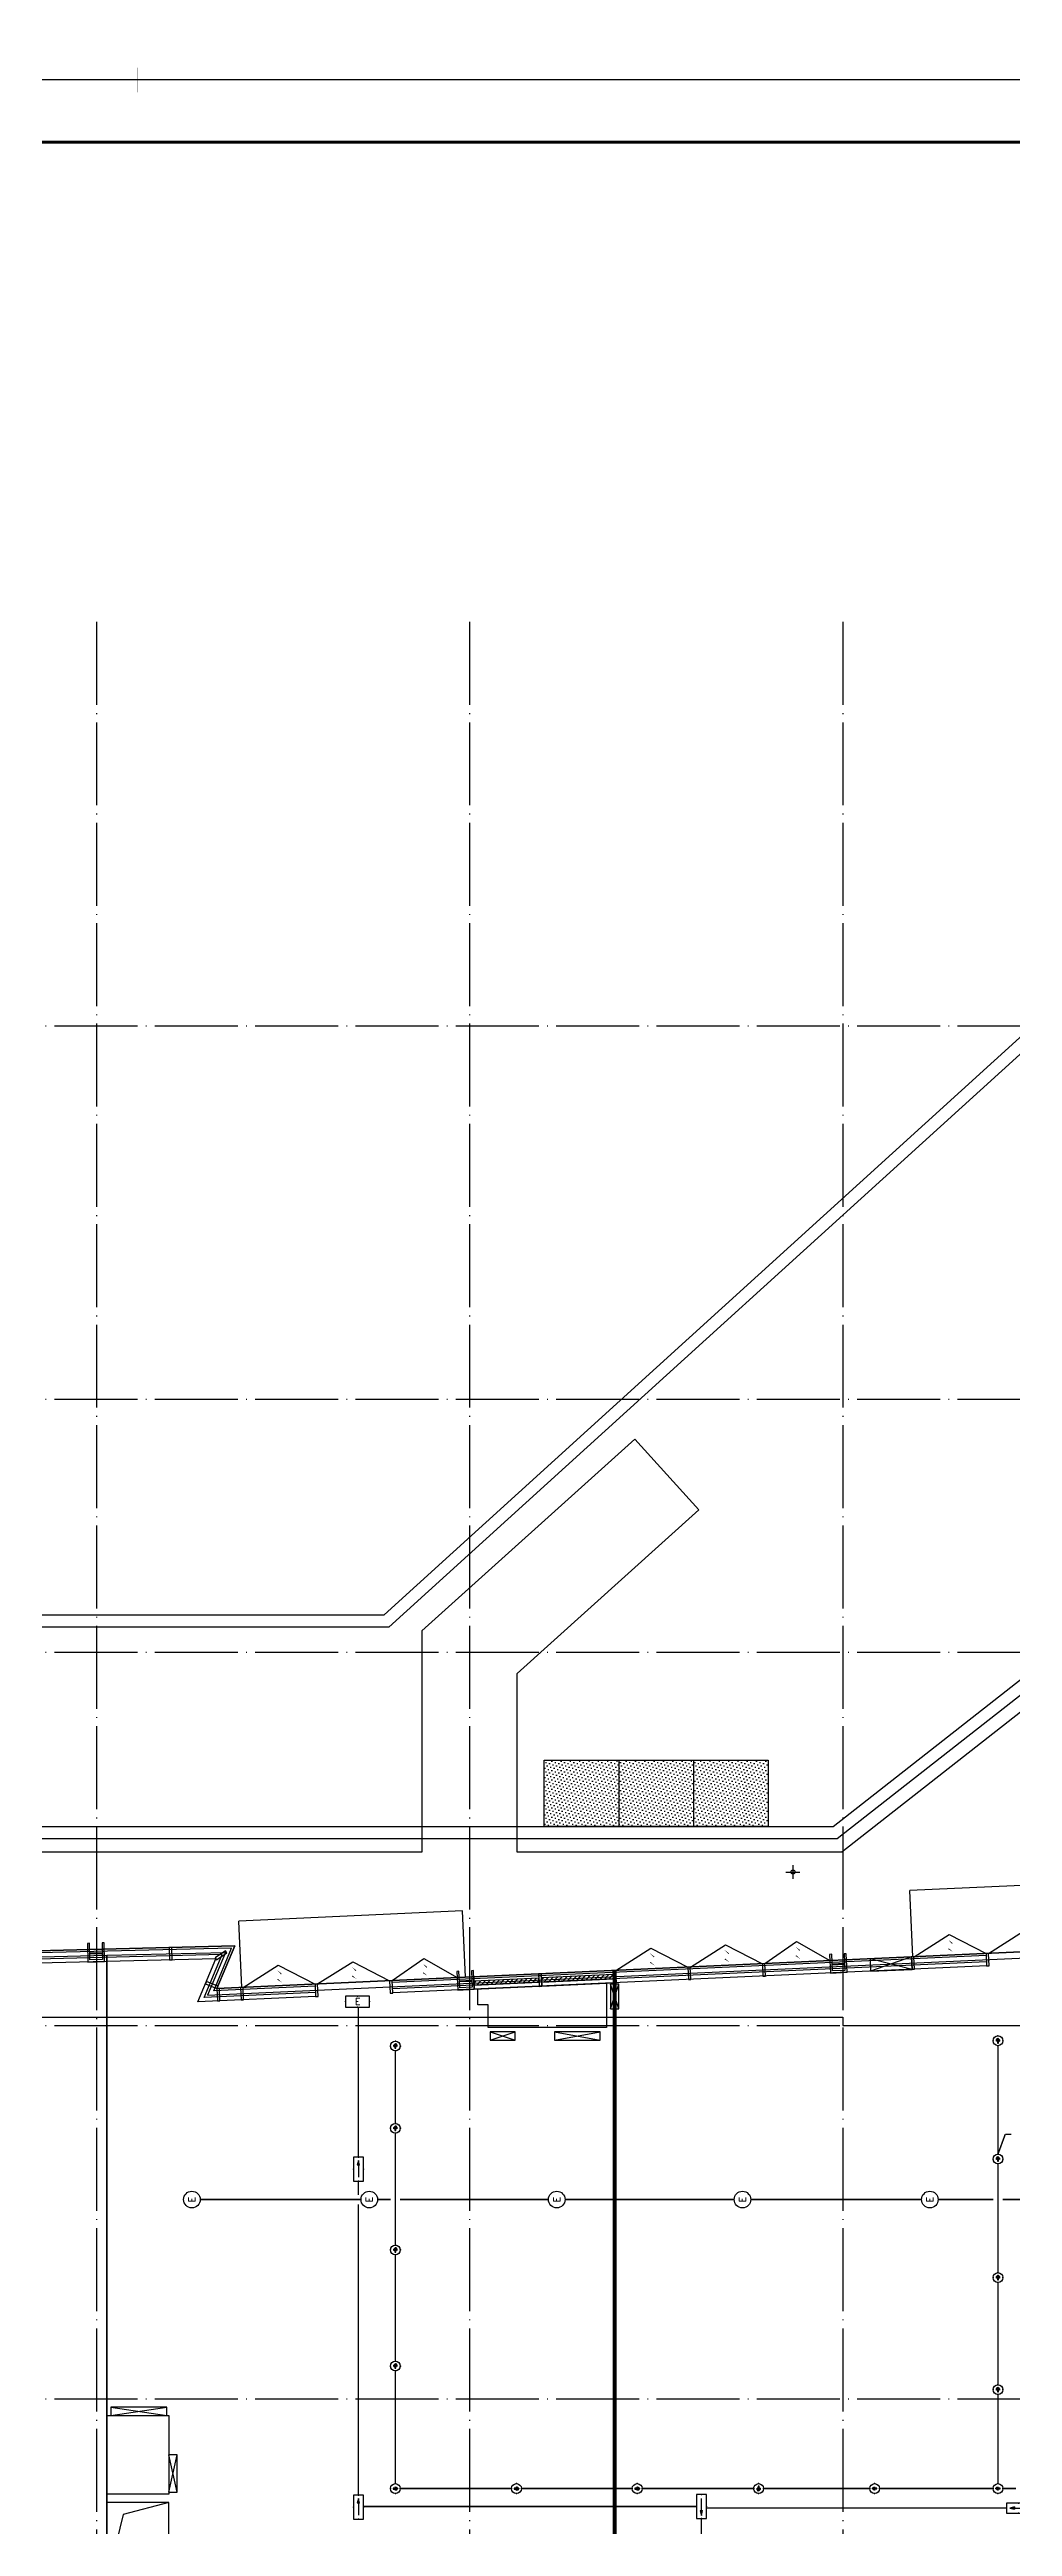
# Model space of a CAD drawing. Extents: x -288892 to 250096, y -100054 to 404668.
# Drawn here: x 58269 to 81495, y 182824 to 242533 of the extents above; entities that cross this region are included whole.
import ezdxf
from ezdxf.enums import TextEntityAlignment as Align
from ezdxf.xclip import XClip

# ---------------------------------------------------------------- set-up
doc = ezdxf.new("R2010")
doc.units = 0
doc.header["$LTSCALE"] = 1000
doc.header["$MEASUREMENT"] = 0
for name, pattern in [('104-14# 核心筒$0$DOTE', [2.42, 2, -0.2, 0.02, -0.2]), ('DASH', [0.35, 0.25, -0.1]), ('X-104 14#平面$0$DASH', [0.35, 0.25, -0.1])]:
    doc.linetypes.add(name, pattern=pattern)
doc.layers.get('0').update_dxf_attribs({"linetype": 'CONTINUOUS'})
for name, color, linetype in [('104-14# 核心筒$0$A-C_玻璃幕墙', 140, 'CONTINUOUS'), ('104-14# 核心筒$0$A_AXIS-轴线', 36, '104-14# 核心筒$0$DOTE'), ('14#楼幕墙$0$A-C_玻璃幕墙', 140, 'CONTINUOUS'), ('14#楼幕墙$0$A-C_窗', 140, 'CONTINUOUS'), ('EQUIP-照明', 3, 'CONTINUOUS'), ('WIRE-应急', 2, 'DASH'), ('X-104 14#平面$0$A-C_玻璃幕墙', 140, 'CONTINUOUS'), ('X-104 14#平面$0$A-C_窗', 140, 'CONTINUOUS'), ('X-104 14#平面$0$A-E_电梯', 171, 'CONTINUOUS'), ('X-104 14#平面$0$A-O_分水线', 127, 'CONTINUOUS'), ('X-104 14#平面$0$A-O_屋面', 201, 'CONTINUOUS'), ('X-104 14#平面$0$A-SUR_保温', 222, 'CONTINUOUS'), ('X-104 14#平面$0$A-TECH_暖通', 6, 'CONTINUOUS'), ('X-104 14#平面$0$DUCT-新风管立管', 3, 'CONTINUOUS'), ('X-104 14#平面$0$EH_玻璃', 156, 'CONTINUOUS'), ('X-104 14#平面$0$挡烟垂壁', 5, 'CONTINUOUS')]:
    doc.layers.add(name, color=color, linetype=linetype)
doc.layers.add('14#楼幕墙$0$04-不打印_辅助线', color=165, linetype='CONTINUOUS', plot=False)
doc.layers.add('X-104 14#平面$0$04-不打印_辅助线', color=165, linetype='CONTINUOUS', plot=False)
doc.layers.add('X-104 14#平面$0$000套内', color=226, linetype='CONTINUOUS', lineweight=30)
doc.layers.get('X-104 14#平面$0$A-O_分水线').off()
doc.styles.add('_TEL_DIM', font='SIMPLEX', dxfattribs={"width": 0.8, "height": 3.5, "bigfont": 'HZTXT'})

# ---------------------------------------------------------------- blocks, each defined once
blk = doc.blocks.new('图框-A1+1-4')
for points, const_width in [([(0, 0), (1051, 0), (1051, 594), (0, 594)], 0.05), ([(976, 584), (25, 584), (25, 10), (976, 10)], 0.5)]:
    blk.add_lwpolyline(points, close=True, dxfattribs=dict(const_width=const_width))
at = {"const_width": 0.05}
for points in [[(525.5, 594), (525.5, 592)], [(525.5, 0), (525.5, 2)]]:
    blk.add_lwpolyline(points, dxfattribs=at)
blk = doc.blocks.new('14#楼幕墙$0$A$C678332E3')
blk.add_lwpolyline([(0, 0), (60, 0), (60, 300), (0, 300)], close=True)
blk = doc.blocks.new('*U1890')
blk.add_lwpolyline([(300, 0), (0, 0), (0, 150), (300, 150)], close=True)
blk = doc.blocks.new('14#楼幕墙$0$A$C07E80D9E')
blk.add_lwpolyline([(-350, -50), (-50, -50), (-50, -450), (0, -450), (0, 0), (-400, 0), (-400, -450), (-350, -450)], close=True)
for points in [[(-50, -200), (-350, -200)], [(-50, -220), (-350, -220)]]:
    blk.add_lwpolyline(points)
at = {"layer": '14#楼幕墙$0$A-C_玻璃幕墙', "rotation": 180}
blk.add_blockref('*U1890', (-50, -50), dxfattribs=at)
blk = doc.blocks.new('14#楼幕墙$0$A$C140B3602')
for name, p, rotation in [('14#楼幕墙$0$A$C07E80D9E', (42182, 16489), 180.4441616166542), ('14#楼幕墙$0$A$C678332E3', (44152, 16504), 0.4441616165203613), ('14#楼幕墙$0$A$C678332E3', (45252, 16538), 303.3612558640737), ('14#楼幕墙$0$A$C678332E3', (58454, 15865), 1.606557729673097), ('14#楼幕墙$0$A$C07E80D9E', (60083, 15910), 181.6065577298201), ('14#楼幕墙$0$A$C678332E3', (62052, 15965), 1.606557729673097), ('14#楼幕墙$0$A$C678332E3', (63851, 16016), 1.606557729673097), ('14#楼幕墙$0$A$C678332E3', (45030, 15971), 246.2783501113386), ('14#楼幕墙$0$A$C678332E3', (45289, 15495), 1.606557729673097), ('14#楼幕墙$0$A$C678332E3', (45859, 15511), 1.606557729673097), ('14#楼幕墙$0$A$C678332E3', (47658, 15562), 1.606557729673097), ('14#楼幕墙$0$A$C678332E3', (49457, 15612), 1.606557729673097), ('14#楼幕墙$0$A$C07E80D9E', (51087, 15658), 181.6065577298201), ('14#楼幕墙$0$A$C678332E3', (53056, 15713), 1.606557729673097), ('14#楼幕墙$0$A$C678332E3', (54855, 15764), 1.606557729673097), ('14#楼幕墙$0$A$C678332E3', (56654, 15814), 1.606557729673097)]:
    blk.add_blockref(name, p, dxfattribs=dict(rotation=rotation))
blk = doc.blocks.new('14#楼幕墙$0$A$C22714246')
blk.add_lwpolyline([(1740, 497), (870, 0), (0, 497)])
at = {"layer": '14#楼幕墙$0$A-C_玻璃幕墙', "color": 1}
blk.add_lwpolyline([(899, 122, 0, 25, 0), (802, 217, 0, 0, 0), (900, 340, 25, 0, 0), (796, 422, 0, 0, 0)], format="xyseb", dxfattribs=at)
blk = doc.blocks.new('14#楼幕墙$0$ccc')
blk.add_lwpolyline([(1570, 497), (785, 0), (0, 497)])
at = {"layer": '14#楼幕墙$0$A-C_玻璃幕墙', "color": 1}
blk.add_lwpolyline([(814, 122, 0, 25, 0), (717, 217, 0, 0, 0), (816, 340, 25, 0, 0), (711, 422, 0, 0, 0)], format="xyseb", dxfattribs=at)
blk = doc.blocks.new('14#楼幕墙')
at = {"layer": '14#楼幕墙$0$A-C_玻璃幕墙'}
for p, q in [((92266, 197155), (62308, 195791)), ((62738, 196820), (22065, 195795)), ((62662, 196768), (55822, 196596)), ((62435, 196612), (55826, 196446)), ((62283, 196508), (55828, 196346)), ((61848, 195470), (62283, 196508)), ((62001, 195577), (62435, 196612)), ((62231, 195738), (62662, 196768)), ((62308, 195791), (62738, 196820)), ((80860, 196586), (66535, 195934)), ((64677, 195849), (62231, 195738)), ((80867, 196436), (66542, 195784)), ((80872, 196336), (66546, 195684)), ((64688, 195599), (61848, 195470)), ((64684, 195699), (62001, 195577))]:
    blk.add_line(p, q, dxfattribs=at)
blk.add_lwpolyline([(120742, 216995), (99427, 222925), (92266, 197155), (62308, 195791), (62738, 196820), (22065, 195795), (17309, 179208), (53491, 179840), (52927, 177185), (83500, 178466), (82418, 175654), (109062, 173768), (119297, 188914), (117563, 189300)], close=True, dxfattribs=at)
at = {"layer": '14#楼幕墙$0$A-C_玻璃幕墙', "ltscale": 2}
for points in [[(84411, 198399), (79017, 198154)], [(68228, 197662), (62834, 197417)], [(68301, 196064), (68228, 197662)], [(79090, 196555), (79017, 198154)], [(62906, 195818), (62834, 197417)]]:
    blk.add_lwpolyline(points, dxfattribs=at)
at = {"layer": '14#楼幕墙$0$04-不打印_辅助线', "rotation": 182.6065577298193}
for p in [(82633, 197214), (66450, 196477)]:
    blk.add_blockref('14#楼幕墙$0$A$C22714246', p, dxfattribs=at)
at = {"layer": '14#楼幕墙$0$A-C_玻璃幕墙', "rotation": 1.000000000000248}
blk.add_blockref('14#楼幕墙$0$A$C140B3602', (17309, 179208), dxfattribs=at)
at = {"layer": '14#楼幕墙$0$A-C_窗'}
for name, p, rotation in [('14#楼幕墙$0$A$C22714246', (80835, 197132), 182.6065577298175), ('14#楼幕墙$0$ccc', (68078, 196551), 182.6165561101716), ('14#楼幕墙$0$A$C22714246', (73643, 196804), 182.6065577298193), ('14#楼幕墙$0$A$C22714246', (75441, 196886), 182.6065577298175), ('14#楼幕墙$0$ccc', (77069, 196961), 182.6165560548744), ('14#楼幕墙$0$A$C22714246', (64652, 196395), 182.6065577298175)]:
    blk.add_blockref(name, p, dxfattribs=dict(at, rotation=rotation))
blk = doc.blocks.new('104-14# 核心筒')
at = {"layer": '104-14# 核心筒$0$A-C_玻璃幕墙'}
blk.add_lwpolyline([(82418, 175654), (83500, 178466), (52927, 177185), (53491, 179840), (17309, 179208), (22065, 195795), (62738, 196820), (62308, 195791), (92266, 197155), (99427, 222925), (120742, 216995), (117563, 189300), (119297, 188914), (109062, 173768), (82418, 175654)], dxfattribs=at)
at = {"layer": '104-14# 核心筒$0$A_AXIS-轴线'}
for p, q in [((59400, 228734), (59400, 169655)), ((68400, 228734), (68400, 169655)), ((77400, 228734), (77400, 169655)), ((-9370, 219000), (120260, 219000)), ((-9370, 210000), (120260, 210000)), ((-9370, 203900), (120260, 203900)), ((-9370, 194900), (120260, 194900)), ((-9370, 185900), (120260, 185900))]:
    blk.add_line(p, q, dxfattribs=at)
blk = doc.blocks.new('*U1773')
h = blk.add_hatch()
h.set_pattern_fill('ANSI31', color=256, scale=50)
h.set_pattern_definition([(45, (-56212.376, 120006.8), (-56.1266, 56.1266), [])])
h.paths.add_polyline_path([(-1740, 100), (0, 100), (0, 200), (-1740, 200)])
for points in [[(-1740, 0), (0, 0), (0, 300), (-1740, 300)], [(-1740, 100), (0, 100), (0, 200), (-1740, 200)]]:
    blk.add_lwpolyline(points, close=True)
blk = doc.blocks.new('*U1774')
h = blk.add_hatch()
h.set_pattern_fill('ANSI31', color=256, scale=50)
h.set_pattern_definition([(45, (-56042.34, 120006.8), (-56.1266, 56.1266), [])])
h.paths.add_polyline_path([(-1570, 100), (0, 100), (0, 200), (-1570, 200)])
for points in [[(-1570, 0), (0, 0), (0, 300), (-1570, 300)], [(-1570, 100), (0, 100), (0, 200), (-1570, 200)]]:
    blk.add_lwpolyline(points, close=True)
blk = doc.blocks.new('X-104 14#平面$0$ydl')
h = blk.add_hatch()
h.set_pattern_fill('ANSI31', color=8, scale=30, angle=45)
h.set_pattern_definition([(90, (0, 0), (-47.625, 1e-14), [])])
edge = h.paths.add_edge_path()
edge.add_arc((0, 0), 138, 0, 360)
for radius in [168, 138]:
    blk.add_circle((0, 0), radius)
at = {"layer": 'X-104 14#平面$0$04-不打印_辅助线'}
for p, q in [((-168, 0), (168, 0)), ((0, 168), (0, -168))]:
    blk.add_line(p, q, dxfattribs=at)
blk = doc.blocks.new('X-104 14#平面$0$ydlzh')
at = {"layer": 'X-104 14#平面$0$A-O_分水线'}
blk.add_blockref('X-104 14#平面$0$ydl', (-14670, -7179), dxfattribs=at)
blk = doc.blocks.new('*U1813')
blk.add_lwpolyline([(200, 0), (200, 1350), (0, 1350), (0, 0), (200, 0), (0, 1350), (0, 0), (200, 1350)])
blk = doc.blocks.new('*U1803')
blk.add_lwpolyline([(200, 0), (200, 900), (0, 900), (0, 0), (200, 0), (0, 900), (0, 0), (200, 900)])
blk = doc.blocks.new('*U1802')
blk.add_lwpolyline([(200, 0), (200, 600), (0, 600), (0, 0), (200, 0), (0, 600), (0, 0), (200, 600)])
blk = doc.blocks.new('*U1812')
blk.add_lwpolyline([(200, 0), (200, 1100), (0, 1100), (0, 0), (200, 0), (0, 1100), (0, 0), (200, 1100)])
blk = doc.blocks.new('*U1838')
blk.add_lwpolyline([(300, 0), (300, 1000), (0, 1000), (0, 0), (300, 0), (0, 1000), (0, 0), (300, 1000)])
blk = doc.blocks.new('X-104 14#平面$0$sdfjladfiididid')
at = {"layer": 'X-104 14#平面$0$A-TECH_暖通'}
for name, p, rotation in [('*U1838', (79073, 196254), 92.60655773115865), ('*U1802', (68900, 194750), 270), ('*U1812', (70450, 194750), 270), ('*U1813', (59750, 185700), 270)]:
    blk.add_blockref(name, p, dxfattribs=dict(at, rotation=rotation))
for name, p in [('*U1802', (71800, 195300)), ('*U1803', (61150, 183650))]:
    blk.add_blockref(name, p, dxfattribs=at)
blk = doc.blocks.new('X-104 14#平面')
at = {"layer": 'X-104 14#平面$0$EH_玻璃'}
h = blk.add_hatch(dxfattribs=at)
h.set_pattern_fill('DOTS', color=256, scale=50, angle=45)
h.set_pattern_definition([(45, (0, 0), (-28.0633, 84.1899), [0, -79.375])])
h.paths.add_polyline_path([(75600, 201300), (70200, 201300), (70200, 199700), (75600, 199700)])
for points in [[(139217, 241800), (-18433, 241800), (-18433, 330900), (139217, 330900)], [(-18433, 152700), (139217, 152700), (139217, 241800), (-18433, 241800)], [(59650, 185500), (61150, 185500), (61150, 183600), (59650, 183600)]]:
    blk.add_lwpolyline(points, close=True)
blk.add_circle((76200, 198600), 50)
at = {"layer": 'X-104 14#平面$0$000套内'}
for points in [[(59650, 177617), (53114, 177343), (53677, 179993), (17509, 179362), (21062, 191750), (22050, 191750), (22050, 186000), (23450, 186000), (23450, 184600), (29250, 184600), (29250, 186000), (33800, 186000), (33800, 192000), (41300, 192000), (41300, 196129), (59650, 196592)], [(84300, 196642), (84300, 186000), (92650, 186000), (92650, 186150), (114074, 186150), (115950, 188926), (115950, 189200), (117249, 189200), (117398, 189183), (119050, 188816), (108987, 173924), (82630, 175789), (83722, 178625), (59650, 177617), (59650, 196592), (62510, 196664), (62078, 195631)]]:
    blk.add_lwpolyline(points, close=True, dxfattribs=at)
at = {"layer": 'X-104 14#平面$0$04-不打印_辅助线'}
blk.add_lwpolyline([(89162, 208712), (77270, 199400), (23400, 199400), (23400, 195100), (77400, 195100), (77400, 194900), (95400, 194900), (95400, 203900), (95192, 203900), (96002, 206809)], close=True, dxfattribs=at)
at = {"layer": 'X-104 14#平面$0$A-C_玻璃幕墙'}
for p, q in [((72000, 201300), (72000, 199700)), ((73800, 201300), (73800, 199700))]:
    blk.add_line(p, q, dxfattribs=at)
blk.add_lwpolyline([(82418, 175654), (83500, 178466), (52927, 177185), (53491, 179840), (17309, 179208), (22065, 195795), (62738, 196820), (62308, 195791), (92266, 197155), (99427, 222925), (120742, 216995), (117563, 189300), (119297, 188914), (109062, 173768), (82418, 175654)], dxfattribs=at)
blk.add_lwpolyline([(75600, 199700), (70200, 199700), (70200, 201300), (75600, 201300)], close=True, dxfattribs=at)
at = {"layer": 'X-104 14#平面$0$A-E_电梯'}
blk.add_lwpolyline([(73926, 207328), (72387, 209037), (67250, 204412), (67250, 199700), (69550, 199700), (69550, 203388)], close=True, dxfattribs=at)
at = {"layer": 'X-104 14#平面$0$A-O_屋面', "ltscale": 5}
for p, q in [((8392, 199700), (67250, 199700)), ((67250, 199700), (67250, 199080))]:
    blk.add_line(p, q, dxfattribs=at)
blk.add_lwpolyline([(733, 201212), (-347, 201441), (367, 204800), (66341, 204800), (83503, 220380), (87317, 219319), (85627, 213243), (85338, 213324), (86948, 219110), (83582, 220046), (66456, 204500), (610, 204500), (9, 201672), (795, 201505)], close=True, dxfattribs=at)
for points in [[(69550, 199080), (69550, 199700), (77166, 199700), (89096, 209041), (95104, 207370), (95024, 207081)], [(94938, 206772), (89232, 208360), (77380, 199080), (69550, 199080)], [(67250, 199080), (23400, 199080)]]:
    blk.add_lwpolyline(points, dxfattribs=at)
at = {"layer": 'X-104 14#平面$0$A-SUR_保温'}
blk.add_lwpolyline([(71700, 195918), (71700, 194850), (68850, 194850), (68850, 195400), (68600, 195400), (68600, 195777)], dxfattribs=at)
at = {"layer": 'X-104 14#平面$0$DUCT-新风管立管'}
blk.add_lwpolyline([(61150, 183400), (59650, 183400), (59650, 181500), (61150, 181500), (61150, 183400), (60049, 183110), (59650, 181500)], dxfattribs=at)
at = {"layer": 'X-104 14#平面$0$挡烟垂壁', "linetype": 'X-104 14#平面$0$DASH', "ltscale": 2, "const_width": 100}
blk.add_lwpolyline([(71900, 178280), (71900, 196228)], dxfattribs=at)
at = {"xscale": 150, "yscale": 150, "zscale": 150}
for p in [(-18433, 241800), (-18433, 152700)]:
    blk.add_blockref('图框-A1+1-4', p, dxfattribs=at)
ref = blk.add_blockref('104-14# 核心筒', (0, 0))
XClip(ref).set_block_clipping_path([(-38664.3623821461, -25500), (139216.5485069363, 330900)])
for name, p in [('14#楼幕墙', (0, 0)), ('X-104 14#平面$0$sdfjladfiididid', (0, 0)), ('X-104 14#平面$0$ydlzh', (90870, 205779))]:
    blk.add_blockref(name, p)
at = {"layer": 'X-104 14#平面$0$A-C_窗', "rotation": 2.616556001988863}
for name, p in [('*U1774', (70083, 195845)), ('*U1773', (71881, 195927))]:
    blk.add_blockref(name, p, dxfattribs=at)
blk = doc.blocks.new('$equip$00001838')
blk.add_circle((0, 0), 0.5)
at = {"color": 7, "style": '_TEL_DIM'}
blk.add_attdef('$TEXT$', text='', height=0.4, dxfattribs=at).set_placement((0, 0), align=Align.MIDDLE_CENTER)
at = {"color": 7, "style": '_TEL_DIM', "flags": 1}
blk.add_attdef('A', text='', height=0.00002, dxfattribs=at).set_placement((0, 0), align=Align.MIDDLE_CENTER)
blk = doc.blocks.new('$equip$00002541')
blk.add_hatch(color=256).paths.add_polyline_path([(-0.24, 0.37), (-0.53, 0.3), (-0.24, 0.23)])
for p, q in [((-0.72, 0.6), (-0.72, 0)), ((0.72, 0.6), (-0.72, 0.6)), ((-0.72, 0), (0.72, 0)), ((-0.24, 0.37), (-0.53, 0.3)), ((-0.53, 0.3), (-0.24, 0.23)), ((-0.24, 0.37), (-0.24, 0.23)), ((0.72, 0), (0.72, 0.6))]:
    blk.add_line(p, q)
at = {"color": 7}
blk.add_line((-0.48, 0.3), (0.48, 0.3), dxfattribs=at)
at = {"const_width": 0.02}
blk.add_lwpolyline([(-0.72, 0.6), (-0.72, 0), (0.72, 0), (0.72, 0.6), (-0.72, 0.6), (-0.72, 0)], dxfattribs=at)
for p in [(-0.72, 0.3), (0, 0.6), (0, 0), (0.72, 0.3)]:
    blk.add_point(p)
at = {"color": 7, "style": '_TEL_DIM', "flags": 1}
blk.add_attdef('A', text='', height=0.00002, dxfattribs=at).set_placement((0, 0), align=Align.MIDDLE_CENTER)
blk = doc.blocks.new('$equip$00002534')
for p, q in [((-0.72, 0.66), (-0.72, 0)), ((0.72, 0.66), (-0.72, 0.66)), ((-0.72, 0), (0.72, 0)), ((0.72, 0), (0.72, 0.66))]:
    blk.add_line(p, q)
at = {"const_width": 0.02}
blk.add_lwpolyline([(-0.72, 0.66), (-0.72, 0), (0.72, 0), (0.72, 0.66), (-0.72, 0.66), (-0.72, 0)], dxfattribs=at)
for p in [(-0.72, 0.33), (0, 0.66), (0, 0), (0.72, 0.33)]:
    blk.add_point(p)
at = {"color": 7, "style": '_TEL_DIM'}
blk.add_attdef('$TEXT$', text='', height=0.4, dxfattribs=at).set_placement((0, 0.33), align=Align.MIDDLE_CENTER)
at = {"color": 7, "style": '_TEL_DIM', "flags": 1}
blk.add_attdef('A', text='', height=0.00002, dxfattribs=at).set_placement((0, 0), align=Align.MIDDLE_CENTER)
blk = doc.blocks.new('$equip_U$00000283(晏大钊)')
at = {"color": 3}
for p, q in [((-0.07, 0.05), (-0.27, 0.05)), ((-0.27, 0.05), (-0.27, 0.05)), ((-0.26, 0.05), (-0.27, 0.04)), ((-0.25, 0.05), (-0.27, 0.03)), ((-0.24, 0.05), (-0.27, 0.02)), ((-0.23, 0.05), (-0.27, 0.01)), ((-0.22, 0.05), (-0.27, 0)), ((-0.2, 0.05), (-0.27, -0.01)), ((-0.19, 0.05), (-0.27, -0.03)), ((-0.18, 0.05), (-0.27, -0.04)), ((-0.17, 0.05), (-0.27, -0.05)), ((-0.16, 0.05), (-0.27, -0.06)), ((-0.27, 0.05), (-0.27, 0.05)), ((-0.26, 0.05), (-0.27, 0.04)), ((-0.25, 0.05), (-0.27, 0.03)), ((-0.24, 0.05), (-0.27, 0.02)), ((-0.23, 0.05), (-0.27, 0.01)), ((-0.22, 0.05), (-0.27, 0)), ((-0.2, 0.05), (-0.27, -0.01)), ((-0.19, 0.05), (-0.27, -0.03)), ((-0.18, 0.05), (-0.27, -0.04)), ((-0.17, 0.05), (-0.27, -0.05)), ((-0.16, 0.05), (-0.27, -0.06)), ((-0.15, 0.05), (-0.26, -0.06)), ((-0.15, 0.05), (-0.26, -0.06)), ((-0.14, 0.05), (-0.25, -0.06)), ((-0.14, 0.05), (-0.25, -0.06)), ((-0.13, 0.05), (-0.24, -0.06)), ((-0.13, 0.05), (-0.24, -0.06)), ((-0.11, 0.05), (-0.23, -0.06)), ((-0.11, 0.05), (-0.23, -0.06)), ((-0.1, 0.05), (-0.22, -0.06)), ((-0.1, 0.05), (-0.22, -0.06)), ((-0.09, 0.05), (-0.21, -0.06)), ((-0.09, 0.05), (-0.21, -0.06)), ((-0.08, 0.05), (-0.2, -0.06)), ((-0.08, 0.05), (-0.2, -0.06)), ((-0.07, 0.05), (-0.18, -0.06)), ((-0.07, 0.05), (-0.18, -0.06)), ((-0.06, 0.05), (-0.17, -0.06)), ((-0.06, 0.05), (-0.17, -0.06)), ((-0.05, 0.05), (-0.16, -0.06)), ((-0.05, 0.05), (-0.16, -0.06)), ((-0.04, 0.05), (-0.15, -0.06)), ((-0.04, 0.05), (-0.15, -0.06)), ((-0.02, 0.05), (-0.14, -0.06)), ((-0.02, 0.05), (-0.14, -0.06)), ((-0.01, 0.05), (-0.13, -0.06)), ((-0.01, 0.05), (-0.13, -0.06)), ((0, 0.05), (-0.12, -0.06)), ((0, 0.05), (-0.12, -0.06)), ((0.01, 0.05), (-0.11, -0.06)), ((0.01, 0.05), (-0.11, -0.06)), ((0.02, 0.05), (-0.09, -0.06)), ((0.02, 0.05), (-0.09, -0.06)), ((0.03, 0.05), (-0.08, -0.06)), ((0.03, 0.05), (-0.08, -0.06)), ((0.04, 0.05), (-0.07, -0.06)), ((0.04, 0.05), (-0.07, -0.06)), ((0.05, 0.05), (-0.06, -0.06)), ((0.05, 0.05), (-0.06, -0.06)), ((-0.04, 0.17), (-0.05, 0.16)), ((-0.04, 0.17), (-0.05, 0.16)), ((0.07, 0.05), (-0.05, -0.06)), ((0.07, 0.05), (-0.05, -0.06)), ((-0.03, 0.17), (-0.04, 0.16)), ((-0.02, 0.17), (-0.04, 0.15)), ((-0.03, 0.17), (-0.04, 0.16)), ((-0.02, 0.17), (-0.04, 0.15)), ((0.15, 0.13), (-0.04, -0.06)), ((0.15, 0.13), (-0.04, -0.06)), ((0.21, 0.08), (-0.04, -0.18)), ((0.17, 0.03), (-0.04, -0.18)), ((-0.01, 0.17), (-0.03, 0.15)), ((0, 0.17), (-0.03, 0.14)), ((-0.01, 0.17), (-0.03, 0.15)), ((0, 0.17), (-0.03, 0.14)), ((0.16, 0.13), (-0.03, -0.06)), ((0.16, 0.13), (-0.03, -0.06)), ((0.22, 0.07), (-0.03, -0.18)), ((0.17, 0.02), (-0.03, -0.18)), ((0.01, 0.17), (-0.02, 0.14)), ((0.01, 0.17), (-0.02, 0.14)), ((0.17, 0.12), (-0.02, -0.06)), ((0.17, 0.12), (-0.02, -0.06)), ((0.22, 0.07), (-0.02, -0.18)), ((0.17, 0.01), (-0.02, -0.18)), ((0.02, 0.17), (-0.01, 0.13)), ((0.03, 0.17), (-0.01, 0.13)), ((0.02, 0.17), (-0.01, 0.13)), ((0.03, 0.17), (-0.01, 0.13)), ((0.23, 0.06), (-0.01, -0.18)), ((0.05, 0.17), (0, 0.12)), ((0.06, 0.17), (0, 0.12)), ((0.05, 0.17), (0, 0.12)), ((0.06, 0.17), (0, 0.12)), ((0.17, 0.11), (0, -0.06)), ((0.17, 0.11), (0, -0.06)), ((0.24, 0.06), (0, -0.18)), ((0.07, 0.17), (0.01, 0.11)), ((0.07, 0.17), (0.01, 0.11)), ((0.18, 0.11), (0.01, -0.06)), ((0.18, 0.11), (0.01, -0.06)), ((0.08, 0.17), (0.02, 0.1)), ((0.09, 0.17), (0.02, 0.1)), ((0.08, 0.17), (0.02, 0.1)), ((0.09, 0.17), (0.02, 0.1)), ((0.18, 0.1), (0.02, -0.06)), ((0.18, 0.1), (0.02, -0.06)), ((0.24, 0.05), (0.02, -0.18)), ((0.1, 0.17), (0.03, 0.09)), ((0.11, 0.17), (0.03, 0.09)), ((0.1, 0.17), (0.03, 0.09)), ((0.11, 0.17), (0.03, 0.09)), ((0.19, 0.1), (0.03, -0.06)), ((0.19, 0.1), (0.03, -0.06)), ((0.25, 0.05), (0.03, -0.18)), ((0.12, 0.16), (0.04, 0.08)), ((0.12, 0.16), (0.04, 0.08)), ((0.19, 0.09), (0.04, -0.06)), ((0.19, 0.09), (0.04, -0.06)), ((0.25, 0.04), (0.04, -0.18)), ((0.12, 0.16), (0.05, 0.08)), ((0.12, 0.16), (0.05, 0.08)), ((0.13, 0.15), (0.05, 0.07)), ((0.13, 0.15), (0.05, 0.07)), ((0.2, 0.09), (0.05, -0.06)), ((0.2, 0.09), (0.05, -0.06)), ((0.26, 0.03), (0.05, -0.18)), ((0.14, 0.15), (0.06, 0.07)), ((0.14, 0.15), (0.06, 0.07)), ((0.14, 0.14), (0.06, 0.06)), ((0.14, 0.14), (0.06, 0.06)), ((0.21, 0.08), (0.06, -0.06)), ((0.16, 0.04), (0.06, -0.06)), ((0.27, 0.03), (0.06, -0.18)), ((0.15, 0.14), (0.07, 0.06)), ((0.15, 0.14), (0.07, 0.06)), ((0.27, 0.02), (0.07, -0.18)), ((0.28, 0.02), (0.08, -0.18)), ((0.28, 0.01), (0.09, -0.18)), ((0.28, 0.01), (0.09, -0.18)), ((0.29, 0.01), (0.1, -0.18)), ((0.29, 0.01), (0.1, -0.18)), ((0.3, 0), (0.16, -0.13)), ((0.3, 0), (0.16, -0.13)), ((0.21, 0.08), (0.17, 0.04)), ((0.21, 0.08), (0.18, 0.04)), ((0.22, 0.07), (0.19, 0.04)), ((0.22, 0.07), (0.2, 0.04)), ((0.23, 0.06), (0.21, 0.04)), ((0.24, 0.06), (0.21, 0.03)), ((0.24, 0.05), (0.21, 0.02)), ((0.25, 0.05), (0.21, 0.01)), ((0.25, 0.04), (0.21, 0)), ((0.26, 0.03), (0.21, -0.01)), ((0.27, 0.03), (0.21, -0.02)), ((0.27, 0.02), (0.21, -0.03)), ((0.28, 0.02), (0.21, -0.05)), ((-0.03, -0.15), (-0.05, -0.18)), ((-0.03, -0.15), (-0.05, -0.18)), ((0.17, 0), (-0.01, -0.18)), ((0.17, -0.01), (0, -0.18)), ((0.17, -0.03), (0.02, -0.18)), ((0.17, -0.04), (0.03, -0.18)), ((0.17, -0.05), (0.04, -0.18)), ((0.17, -0.05), (0.05, -0.18)), ((0.18, -0.05), (0.06, -0.18)), ((0.19, -0.05), (0.07, -0.18)), ((0.2, -0.05), (0.08, -0.18)), ((0.3, 0), (0.27, -0.03)), ((0.3, 0), (0.27, -0.03))]:
    blk.add_line(p, q, dxfattribs=at)
at = {"color": 3, "linetype": 'ByBlock', "ltscale": 5}
for p, q in [((-0.27, 0.05), (-0.27, -0.06)), ((0.07, 0.05), (-0.27, 0.05)), ((0.07, 0.05), (-0.06, 0.17)), ((-0.06, 0.17), (0.11, 0.17)), ((0.07, 0.05), (0.07, 0.05)), ((0.11, 0.17), (0.3, 0)), ((-0.27, -0.06), (0.07, -0.06)), ((-0.06, -0.18), (0.07, -0.06)), ((0.11, -0.18), (-0.06, -0.18)), ((0.07, -0.06), (0.07, -0.06)), ((0.3, 0), (0.11, -0.18))]:
    blk.add_line(p, q, dxfattribs=at)
at = {"color": 3}
blk.add_circle((0, 0), 0.595, dxfattribs=at)
for p in [(-0.59, 0), (0, 0.59), (0.59, 0), (0, -0.59)]:
    blk.add_point(p)
at = {"color": 7, "style": '_TEL_DIM', "flags": 1}
for tag in ['A', 'REMARK']:
    blk.add_attdef(tag, text='', height=0.000025, dxfattribs=at).set_placement((0, 0), align=Align.MIDDLE_CENTER)
blk = doc.blocks.new('$equip_U$00000284(晏大钊)')
for p in [(-0.3, 0), (0, 0.3), (0.3, 0), (0, -0.3)]:
    blk.add_point(p)
at = {"xscale": 0.5, "yscale": 0.5, "zscale": 0.5}
blk.add_blockref('$equip_U$00000283(晏大钊)', (0, 0), dxfattribs=at)
at = {"color": 7, "style": '_TEL_DIM', "flags": 1}
for tag in ['A', 'REMARK']:
    blk.add_attdef(tag, text='', height=0.0000125, dxfattribs=at).set_placement((0, 0), align=Align.MIDDLE_CENTER)
blk = doc.blocks.new('$equip_U$00000302(HT0843)')
for p in [(-0.3, 0), (0, 0.3), (0.3, 0), (0, -0.3)]:
    blk.add_point(p)
at = {"rotation": 180}
blk.add_blockref('$equip_U$00000284(晏大钊)', (0, 0), dxfattribs=at)
at = {"color": 7, "style": '_TEL_DIM', "flags": 1}
for tag in ['A', 'REMARK']:
    blk.add_attdef(tag, text='', height=0.0000125, dxfattribs=at).set_placement((0, 0), align=Align.MIDDLE_CENTER)

msp = doc.modelspace()

# ---------------------------------------------------------------- linework, layer by layer
at = {"layer": 'WIRE-应急', "linetype": 'DASH', "const_width": 35}
for points in [[(65718, 191723), (65718, 195344)], [(66611, 194286), (66611, 192542)], [(81145, 191801), (81145, 194413)], [(66611, 192304), (66611, 189609)], [(81320, 192278), (81145, 191801)], [(81463, 192278), (81320, 192278)], [(65718, 191147), (65718, 190817)], [(81145, 188943), (81145, 191563)], [(61903, 190705), (65782, 190705)], [(65718, 190592), (65718, 183576)], [(66182, 190705), (66498, 190705)], [(66723, 190705), (70302, 190705)], [(70702, 190705), (74782, 190705)], [(75182, 190705), (79302, 190705)], [(79702, 190705), (81032, 190705)], [(81257, 190705), (83127, 190705)], [(66611, 189371), (66611, 186810)], [(81145, 186242), (81145, 188705)], [(66611, 186572), (66611, 183857)], [(81145, 183857), (81145, 186004)], [(73871, 183304), (65838, 183304)], [(66730, 183738), (69412, 183738)], [(69650, 183738), (72324, 183738)], [(72562, 183738), (75252, 183738)], [(75490, 183738), (78051, 183738)], [(78289, 183738), (81026, 183738)], [(81260, 183738), (81583, 183738)], [(73991, 183016), (73991, 182227)], [(74111, 183268), (81353, 183268)]]:
    msp.add_lwpolyline(points, dxfattribs=at)

# ---------------------------------------------------------------- block references
msp.add_blockref('X-104 14#平面', (0, 0))
at = {"layer": 'EQUIP-照明', "xscale": 400, "yscale": 400, "zscale": 400}
msp.add_blockref('$equip$00002534', (65699, 195344), dxfattribs=at).add_auto_attribs({'$TEXT$': 'E'})
for name, p, rotation in [('$equip_U$00000302(HT0843)', (66611, 194405), 269.9999999999999), ('$equip_U$00000302(HT0843)', (81145, 194532), 270), ('$equip_U$00000302(HT0843)', (66611, 192423), 269.9999999999999), ('$equip$00002541', (65598, 191435), 270), ('$equip_U$00000302(HT0843)', (81145, 191682), 270), ('$equip_U$00000302(HT0843)', (66611, 189490), 269.9999999999999), ('$equip_U$00000302(HT0843)', (81145, 188824), 270), ('$equip_U$00000302(HT0843)', (66611, 186691), 269.9999999999999), ('$equip_U$00000302(HT0843)', (81145, 186123), 270), ('$equip$00002541', (65598, 183288), 270), ('$equip_U$00000302(HT0843)', (66611, 183738), 180), ('$equip_U$00000302(HT0843)', (69531, 183738), 180), ('$equip_U$00000302(HT0843)', (72443, 183738), 180), ('$equip$00002541', (74111, 183304), 90), ('$equip_U$00000302(HT0843)', (75371, 183738), 90)]:
    msp.add_blockref(name, p, dxfattribs=dict(at, rotation=rotation))
at = {"layer": 'EQUIP-照明', "xscale": 400, "yscale": 400, "zscale": 400, "rotation": 90}
for p in [(61703, 190705), (65982, 190705), (70502, 190705), (74982, 190705), (79502, 190705)]:
    msp.add_blockref('$equip$00001838', p, dxfattribs=at).add_auto_attribs({'$TEXT$': 'E'})
at = {"layer": 'EQUIP-照明', "xscale": 400, "yscale": 400, "zscale": 400}
for name, p in [('$equip_U$00000302(HT0843)', (78170, 183738)), ('$equip_U$00000302(HT0843)', (81145, 183738)), ('$equip$00002541', (81641, 183148))]:
    msp.add_blockref(name, p, dxfattribs=at)

doc.saveas('drawing.dxf')
